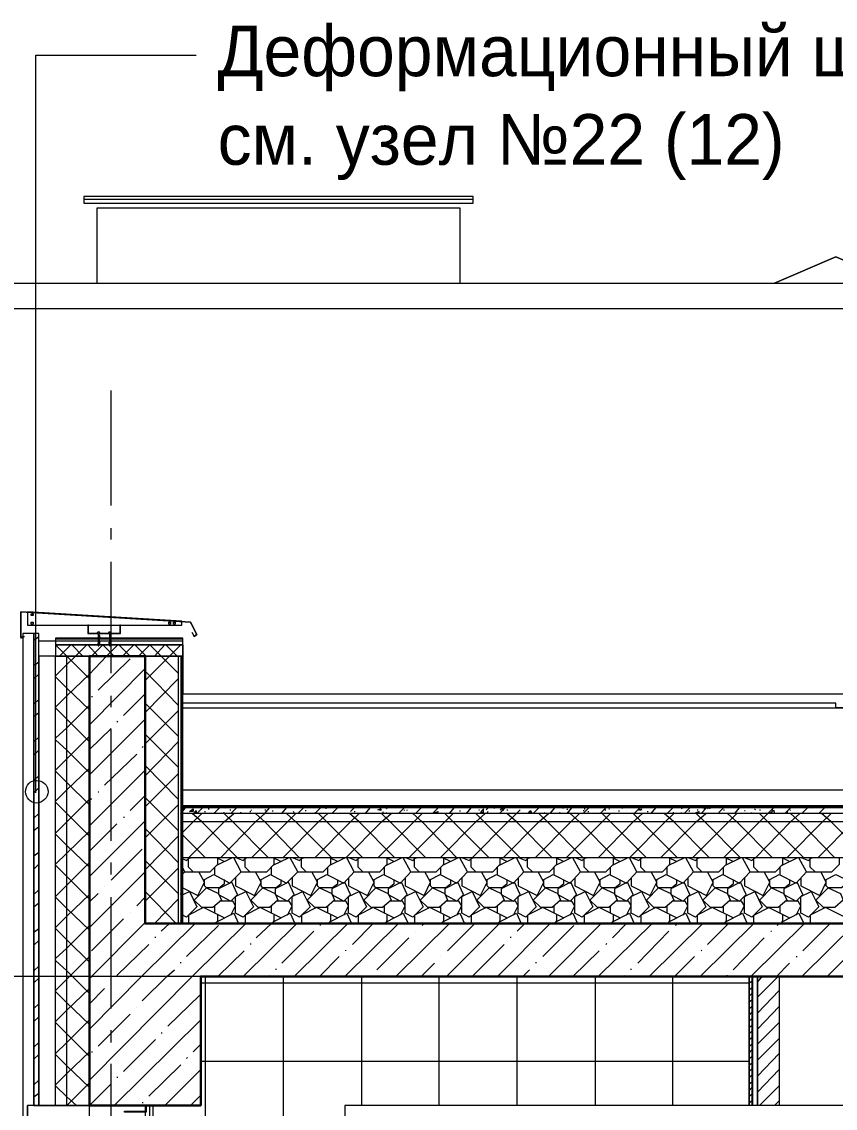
# Model space of a CAD drawing. Header units: millimetres. Extents: x 2294 to 908349, y -83289 to 219220.
# Drawn here: x 826923 to 830698, y 194831 to 199873 of the extents above; entities that cross this region are included whole.
import ezdxf

# ---------------------------------------------------------------- set-up
doc = ezdxf.new("R2010")
doc.units = ezdxf.units.MM
doc.layers.add('PDF _Геометрия', color=7, linetype='Continuous')
doc.layers.add('PDF _Текст', color=7, linetype='Continuous')

msp = doc.modelspace()

# ---------------------------------------------------------------- linework, layer by layer
at = {"layer": 'PDF _Геометрия', "lineweight": 9}
for points in [[(826988.6, 196295), (826988.6, 199717.9), (827731.8, 199717.9)], [(827211.6, 199040.3), (827211.6, 199031.6), (829017.1, 199031.6), (829017.1, 199049.1)], [(827211.6, 199049.1), (827211.6, 199031.6), (829017.1, 199031.6), (829017.1, 199040.3)], [(827272.8, 198660), (827272.8, 199009.7), (828846.6, 199009.7), (828955.9, 199009.7), (828955.9, 198660)], [(823128.5, 198542), (823128.5, 198660), (842708.8, 198660), (842708.8, 198542)], [(823128.5, 198660), (823128.5, 198542), (842708.8, 198542), (842708.8, 198660)], [(827670.6, 196981.3), (827670.6, 196754), (830796.3, 196754), (830796.3, 197672), (832077.2, 197672), (832077.2, 196754), (836050.9, 196754), (836050.9, 197519), (838136.2, 197519), (838136.2, 196754), (842647.6, 196754), (842647.6, 198542)], [(827338.4, 197628.3), (827338.4, 198161.7)], [(827338.4, 197470.9), (827338.4, 197523.4)], [(827338.4, 196850.2), (827338.4, 197366)], [(826979.9, 194843.6), (826979.9, 197033.8), (826927.4, 197033.8), (826927.4, 197016.3), (826927.4, 186166.1)], [(827277.2, 197025), (827281.5, 197025)], [(827329.6, 197025), (827334, 197025)], [(826979.9, 196928.9), (826979.9, 196998.8)], [(827670.6, 196998.8), (827080.5, 196998.8), (827001.8, 196998.8)], [(827277.2, 197011.9), (827080.5, 197011.9), (827080.5, 197007.6), (827080.5, 196998.8), (827080.5, 196981.3), (827670.6, 196981.3), (827670.6, 196998.8), (827670.6, 197007.6), (827670.6, 197011.9), (827334, 197011.9)], [(827670.6, 197007.6), (827080.5, 197007.6)], [(827277.2, 196981.3), (827281.5, 197007.6), (827281.5, 196981.3)], [(827277.2, 197007.6), (827285.9, 197007.6)], [(827277.2, 196981.3), (827277.2, 196981.3)], [(827281.5, 196981.3), (827281.5, 196981.3)], [(827329.6, 197011.9), (827285.9, 197011.9)], [(827329.6, 196981.3), (827334, 197007.6), (827334, 196981.3)], [(827329.6, 197007.6), (827334, 197007.6)], [(827329.6, 196981.3), (827329.6, 196981.3)], [(827334, 196981.3), (827334, 196981.3)], [(827080.5, 194843.6), (827080.5, 196928.9)], [(827132.9, 194843.6), (827132.9, 196928.9)], [(827648.8, 196928.9), (827648.8, 195687.3)], [(827661.9, 196928.9), (827661.9, 195687.3)], [(827666.2, 196928.9), (827666.2, 195687.3)], [(827338.4, 196692.8), (827338.4, 196745.3)], [(827670.6, 196754), (829095.7, 196754)], [(836016, 196710.3), (835954.7, 196710.3), (832173.3, 196710.3), (832173.3, 196688.4), (830700.1, 196688.4), (830700.1, 196710.3), (827670.6, 196710.3)], [(827670.6, 196688.4), (830761.3, 196688.4), (830761.3, 196264.4)], [(827338.4, 196072), (827338.4, 196587.9)], [(827670.6, 196308.1), (830761.3, 196308.1)], [(827338.4, 195914.7), (827338.4, 195971.5)], [(827338.4, 195293.9), (827338.4, 195809.8)], [(828217.1, 195442.5), (826691.4, 195442.5), (826656.4, 195442.5), (826656.4, 195752.9), (825830.2, 195752.9)], [(830315.4, 194843.6), (830315.4, 195442.5), (830311, 195442.5), (830297.9, 195442.5), (830297.9, 194843.6), (830297.9, 195442.5), (827753.7, 195442.5)], [(829930.7, 195442.5), (829725.3, 195442.5)], [(830311, 195442.5), (830311, 194843.6)], [(830315.4, 195442.5), (830337.3, 195442.5), (830337.3, 194843.6), (830337.3, 195442.5), (830437.8, 195442.5), (830437.8, 194843.6)], [(827338.4, 195136.5), (827338.4, 195193.4)], [(843919.8, 194843.6), (836553.7, 194843.6), (836396.3, 194533.3), (836085.9, 195154), (835932.9, 194843.6), (828426.9, 194843.6)], [(827338.4, 194515.8), (827338.4, 195036)], [(827237.8, 194843.6), (827495.8, 194843.6), (827495.8, 192054.6), (827237.8, 192054.6), (826949.3, 192054.6), (826949.3, 192063.3), (826949.3, 192133.3), (826949.3, 193449.1), (826949.3, 194764.9), (826949.3, 194843.6)], [(827500.1, 194843.6), (827500.1, 194817.4), (827500.1, 194813), (827399.6, 194813), (827399.6, 194817.4), (827500.1, 194817.4), (827495.8, 194817.4)], [(827530.7, 194843.6), (827530.7, 191433.8), (827670.6, 191433.8)], [(830044.4, 194843.6), (828422.5, 194843.6), (828422.5, 188749.7), (828732.9, 188592.3), (828112.1, 188286.3), (828422.5, 188128.9), (828422.5, 182034.9)], [(830026.9, 194843.6), (828422.5, 194843.6)]]:
    msp.add_lwpolyline(points, dxfattribs=at)
for points in [[(827211.6, 199049.1), (829017.1, 199049.1), (829017.1, 199062.2), (827211.6, 199062.2)], [(830416, 198660), (830700.1, 198782.4), (830988.6, 198660), (830700.1, 198782.4)], [(827666.2, 197090.6), (826949.3, 197134.3), (826949.3, 197073.1), (827666.2, 197073.1)], [(826975.5, 197121.2), (826975.5, 197116.9), (826971.2, 197116.9), (826966.8, 197116.9), (826966.8, 197121.2), (826966.8, 197125.6), (826971.2, 197125.6), (826975.5, 197125.6)], [(826975.5, 197081.9), (826975.5, 197077.5), (826971.2, 197077.5), (826966.8, 197077.5), (826966.8, 197081.9), (826966.8, 197086.3), (826971.2, 197086.3), (826975.5, 197086.3)], [(827613.8, 197081.9), (827613.8, 197077.5), (827609.4, 197077.5), (827605, 197077.5), (827605, 197081.9), (827605, 197086.3), (827609.4, 197086.3), (827613.8, 197086.3)], [(827635.6, 197081.9), (827635.6, 197077.5), (827631.3, 197077.5), (827626.9, 197077.5), (827626.9, 197081.9), (827626.9, 197086.3), (827631.3, 197086.3), (827635.6, 197086.3)], [(826979.9, 197033.8), (826979.9, 194843.6), (827001.8, 194843.6), (827001.8, 197033.8)], [(827281.5, 197042.5), (827277.2, 197038.2), (827272.8, 197038.2), (827272.8, 197033.8), (827277.2, 197033.8), (827277.2, 197025), (827277.2, 197007.6), (827277.2, 197003.2), (827277.2, 196998.8), (827277.2, 196994.4), (827277.2, 196990.1), (827277.2, 196985.7), (827277.2, 196981.3), (827277.2, 196977), (827281.5, 196977), (827281.5, 196981.3), (827285.9, 196981.3), (827285.9, 196985.7), (827285.9, 196990.1), (827285.9, 196994.4), (827285.9, 196998.8), (827281.5, 196998.8), (827281.5, 197003.2), (827285.9, 197003.2), (827281.5, 197003.2), (827281.5, 197007.6), (827285.9, 197007.6), (827285.9, 197025), (827281.5, 197025), (827281.5, 197033.8), (827285.9, 197033.8), (827285.9, 197038.2), (827281.5, 197038.2), (827281.5, 197042.5), (827281.5, 197038.2)], [(827329.6, 197042.5), (827329.6, 197038.2), (827325.3, 197038.2), (827325.3, 197033.8), (827329.6, 197033.8), (827329.6, 197025), (827329.6, 197007.6), (827329.6, 197003.2), (827329.6, 196998.8), (827329.6, 196994.4), (827329.6, 196990.1), (827325.3, 196990.1), (827329.6, 196990.1), (827329.6, 196985.7), (827325.3, 196985.7), (827329.6, 196981.3), (827329.6, 196977), (827334, 196977), (827334, 196981.3), (827338.4, 196985.7), (827334, 196985.7), (827334, 196990.1), (827338.4, 196990.1), (827334, 196990.1), (827334, 196994.4), (827338.4, 196994.4), (827334, 196994.4), (827334, 196998.8), (827338.4, 196998.8), (827334, 196998.8), (827334, 197003.2), (827334, 197007.6), (827334, 197025), (827334, 197033.8), (827338.4, 197033.8), (827338.4, 197038.2), (827334, 197038.2), (827334, 197042.5), (827334, 197038.2), (827329.6, 197038.2)], [(827080.5, 196928.9), (827670.6, 196928.9), (827670.6, 196981.3), (827080.5, 196981.3)], [(827001.8, 196928.9), (827001.8, 194843.6), (827080.5, 194843.6), (827132.9, 194843.6), (827237.8, 194843.6), (827237.8, 196928.9), (827132.9, 196928.9), (827080.5, 196928.9)], [(827670.6, 195687.3), (827670.6, 196928.9), (827666.2, 196928.9), (827661.9, 196928.9), (827648.8, 196928.9), (827495.8, 196928.9), (827495.8, 195687.3), (827648.8, 195687.3), (827661.9, 195687.3), (827666.2, 195687.3)], [(836024.7, 196233.8), (827661.9, 196233.8), (827661.9, 196229.4), (827661.9, 196225.1), (827661.9, 196198.8), (827661.9, 196159.5), (827661.9, 195993.4), (827661.9, 195687.3), (836024.7, 195687.3), (836024.7, 195993.4), (836024.7, 196159.5), (836024.7, 196198.8), (836024.7, 196225.1), (836024.7, 196229.4)], [(827530.7, 192054.6), (827517.6, 192054.6), (827517.6, 194843.6), (827530.7, 194843.6)]]:
    msp.add_lwpolyline(points, close=True, dxfattribs=at)
at = {"layer": 'PDF _Геометрия', "lineweight": 20}
for points in [[(827723.1, 197020.7), (827736.2, 197029.4), (827705.6, 197086.3), (826918.7, 197134.3), (826918.7, 197011.9), (826936.2, 197020.7), (826918.7, 197016.3), (826918.7, 197134.3), (827705.6, 197086.3), (827736.2, 197029.4), (827723.1, 197020.7), (827714.3, 197038.2)], [(827277.2, 197033.8), (827233.5, 197033.8), (827233.5, 197073.1), (827229.1, 197073.1), (827229.1, 197033.8)], [(827382.1, 197033.8), (827382.1, 197073.1), (827377.7, 197073.1), (827377.7, 197033.8), (827334, 197033.8)], [(827329.6, 197033.8), (827281.5, 197033.8)], [(826949.3, 194843.6), (826949.3, 194791.2), (827237.8, 194791.2), (827237.8, 194843.6)]]:
    msp.add_lwpolyline(points, close=True, dxfattribs=at)
at = {"layer": 'PDF _Геометрия', "color": 250, "lineweight": 9, "true_color": 0x1d1d1d}
for points in [[(826936.2, 197134.3), (826936.2, 197134.3)], [(827045.5, 197125.6), (827045.5, 197130)], [(827102.3, 197125.6), (827102.3, 197125.6)], [(827211.6, 197116.9), (827211.6, 197116.9)], [(827268.4, 197112.5), (827268.4, 197112.5)], [(827377.7, 197108.1), (827377.7, 197108.1)], [(827434.6, 197103.7), (827434.6, 197103.7)], [(827543.8, 197095), (827543.8, 197095)], [(827600.7, 197090.6), (827600.7, 197095)], [(827705.6, 197081.9), (827710, 197081.9)], [(826979.9, 197003.2), (827001.8, 197020.7)], [(827718.7, 197033.8), (827718.7, 197033.8)], [(827727.4, 197042.5), (827727.4, 197046.9)], [(827080.5, 196692.8), (827132.9, 196745.3), (827237.8, 196845.8), (827316.5, 196928.9), (827369, 196981.3)], [(827080.5, 196837.1), (827132.9, 196889.5), (827172.3, 196928.9), (827224.7, 196981.3)], [(827237.8, 196824), (827132.9, 196928.9), (827080.5, 196981.3)], [(827097.9, 196928.9), (827150.4, 196981.3)], [(827207.2, 196928.9), (827154.8, 196981.3)], [(827277.2, 196928.9), (827229.1, 196981.3)], [(827246.6, 196928.9), (827299, 196981.3), (827351.5, 196928.9)], [(827425.8, 196928.9), (827373.3, 196981.3)], [(827390.8, 196928.9), (827443.3, 196981.3)], [(827500.1, 196928.9), (827447.7, 196981.3)], [(827648.8, 196850.2), (827570.1, 196928.9), (827517.6, 196981.3), (827465.2, 196928.9)], [(827495.8, 196815.2), (827609.4, 196928.9), (827661.9, 196981.3)], [(827539.5, 196928.9), (827587.6, 196981.3)], [(827644.4, 196928.9), (827591.9, 196981.3)], [(827670.6, 196977), (827666.2, 196981.3)], [(827132.9, 196928.9), (827132.9, 196928.9)], [(827277.2, 196771.5), (827425.8, 196915.8)], [(826979.9, 196885.2), (827001.8, 196902.6)], [(827237.8, 196609.7), (827495.8, 196872)], [(826979.9, 196824), (827001.8, 196845.8)], [(827237.8, 196679.7), (827132.9, 196780.2), (827080.5, 196832.7)], [(827648.8, 196701.6), (827495.8, 196858.9)], [(827495.8, 196666.6), (827648.8, 196824)], [(826979.9, 196705.9), (827001.8, 196727.8)], [(827246.6, 196740.9), (827250.9, 196740.9)], [(827395.2, 196653.5), (827495.8, 196754)], [(826979.9, 196649.1), (827001.8, 196666.6)], [(827080.5, 196548.5), (827132.9, 196596.6), (827237.8, 196701.6)], [(827237.8, 196531.1), (827132.9, 196636), (827080.5, 196688.4)], [(827648.8, 196557.3), (827495.8, 196710.3)], [(827495.8, 196522.3), (827648.8, 196675.3)], [(827237.8, 196378.1), (827495.8, 196636)], [(827364.6, 196622.9), (827369, 196627.2)], [(827237.8, 196496.1), (827338.4, 196592.3)], [(827648.8, 196413), (827495.8, 196566)], [(826979.9, 196531.1), (827001.8, 196552.9)], [(827080.5, 196399.9), (827132.9, 196452.4), (827237.8, 196557.3)], [(827237.8, 196386.8), (827132.9, 196491.7), (827080.5, 196539.8)], [(827495.8, 196373.7), (827648.8, 196531.1)], [(826979.9, 196469.9), (827001.8, 196491.7)], [(827307.8, 196330), (827456.4, 196474.2)], [(827482.6, 196504.8), (827487, 196509.2)], [(827648.8, 196264.4), (827495.8, 196421.8)], [(826979.9, 196351.8), (827001.8, 196373.7)], [(827080.5, 196255.7), (827132.9, 196308.1), (827237.8, 196408.7)], [(827237.8, 196238.2), (827132.9, 196343.1), (827080.5, 196395.5)], [(827237.8, 196142), (827495.8, 196399.9)], [(827495.8, 196229.4), (827648.8, 196382.4)], [(826979.9, 196295), (827001.8, 196316.9)], [(827080.5, 196107), (827132.9, 196159.5), (827237.8, 196264.4)], [(827237.8, 196260), (827246.6, 196268.8)], [(827277.2, 196299.4), (827281.5, 196299.4)], [(827425.8, 196211.9), (827495.8, 196281.9)], [(827648.8, 196120.1), (827495.8, 196273.1)], [(827237.8, 196093.9), (827132.9, 196198.8), (827080.5, 196251.3)], [(827495.8, 196085.2), (827648.8, 196238.2)], [(827661.9, 196198.8), (827683.7, 196225.1)], [(827670.6, 196225.1), (827675, 196220.7)], [(827696.8, 196225.1), (827696.8, 196225.1)], [(827736.2, 196198.8), (827762.4, 196225.1)], [(827788.6, 196220.7), (827793, 196220.7)], [(827814.9, 196198.8), (827841.1, 196225.1)], [(827845.5, 195993.4), (828007.2, 196159.5), (828050.9, 196198.8), (828072.8, 196225.1)], [(827867.3, 196220.7), (827867.3, 196220.7)], [(827889.2, 196216.3), (827893.6, 196216.3)], [(827893.6, 196198.8), (827919.8, 196225.1)], [(827985.4, 196211.9), (827989.7, 196216.3)], [(827985.4, 196216.3), (827989.7, 196211.9)], [(828050.9, 196216.3), (828055.3, 196216.3)], [(828064.1, 196211.9), (828064.1, 196211.9)], [(828085.9, 196211.9), (828085.9, 196207.6)], [(828129.6, 196198.8), (828151.5, 196225.1)], [(828203.9, 196198.8), (828230.2, 196225.1)], [(828238.9, 196211.9), (828243.3, 196211.9)], [(828282.6, 196203.2), (828282.6, 196198.8), (828308.9, 196225.1)], [(828322, 196225.1), (828322, 196225.1)], [(828322, 196225.1), (828322, 196225.1)], [(828335.1, 196220.7), (828335.1, 196225.1)], [(828361.3, 196198.8), (828387.6, 196225.1)], [(828448.8, 196207.6), (828466.2, 196225.1)], [(828518.7, 196198.8), (828540.6, 196225.1)], [(828584.3, 196220.7), (828588.6, 196220.7)], [(828614.9, 196220.7), (828619.2, 196225.1)], [(828671.7, 196198.8), (828697.9, 196225.1)], [(828697.9, 196216.3), (828697.9, 196211.9)], [(828711, 196211.9), (828711, 196216.3)], [(828750.4, 196198.8), (828776.6, 196225.1)], [(828829.1, 196198.8), (828855.3, 196225.1)], [(828907.8, 196198.8), (828929.6, 196225.1)], [(828955.9, 196211.9), (828955.9, 196207.6)], [(828969, 195993.4), (828999.6, 195980.2), (829012.7, 195993.4), (829178.8, 196159.5), (829218.2, 196198.8), (829235.6, 196216.3)], [(828986.5, 196198.8), (829008.3, 196225.1)], [(829043.3, 196216.3), (829047.7, 196216.3)], [(829060.8, 196198.8), (829065.1, 196203.2), (829065.1, 196220.7), (829052, 196203.2), (829065.1, 196203.2)], [(829078.3, 196216.3), (829087, 196225.1)], [(829113.2, 196225.1), (829117.6, 196225.1)], [(829139.5, 196198.8), (829165.7, 196225.1)], [(829174.4, 196216.3), (829178.8, 196216.3)], [(829296.8, 196198.8), (829323.1, 196225.1)], [(829375.5, 196198.8), (829397.4, 196225.1)], [(829432.4, 196225.1), (829436.7, 196225.1)], [(829454.2, 196198.8), (829476.1, 196225.1)], [(829454.2, 196220.7), (829454.2, 196216.3)], [(829528.5, 196198.8), (829554.8, 196225.1)], [(829528.5, 196211.9), (829532.9, 196211.9)], [(829532.9, 196225.1), (829532.9, 196225.1)], [(829532.9, 196225.1), (829532.9, 196225.1)], [(829532.9, 196220.7), (829537.3, 196220.7)], [(829607.2, 196198.8), (829633.5, 196225.1)], [(829629.1, 196216.3), (829633.5, 196216.3)], [(829646.6, 196220.7), (829650.9, 196220.7)], [(829694.7, 196207.6), (829694.7, 196211.9)], [(829707.8, 196225.1), (829712.1, 196225.1)], [(829729.6, 196211.9), (829729.6, 196211.9)], [(829764.6, 196198.8), (829790.8, 196225.1)], [(829843.3, 196198.8), (829865.1, 196225.1)], [(829917.6, 196198.8), (829943.8, 196225.1)], [(829983.2, 196225.1), (829987.5, 196220.7)], [(829996.3, 196198.8), (830022.5, 196225.1)], [(830018.2, 196207.6), (830022.5, 196211.9)], [(830057.5, 196216.3), (830061.9, 196216.3)], [(830075, 196198.8), (830101.2, 196225.1)], [(830083.7, 196220.7), (830083.7, 196220.7)], [(830088.1, 196220.7), (830092.5, 196220.7)], [(830105.6, 196220.7), (830110, 196225.1)], [(830114.3, 196220.7), (830118.7, 196225.1)], [(830158, 196203.2), (830179.9, 196225.1)], [(830179.9, 195993.4), (830346, 196159.5), (830385.4, 196198.8), (830411.6, 196225.1)], [(830179.9, 196216.3), (830184.3, 196216.3)], [(830232.4, 196198.8), (830254.2, 196225.1)], [(830276.1, 196211.9), (830280.4, 196211.9)], [(830324.2, 196216.3), (830328.5, 196220.7)], [(830346, 196216.3), (830350.4, 196216.3)], [(830402.8, 196198.8), (830398.5, 196198.8), (830411.6, 196216.3), (830416, 196198.8)], [(830464.1, 196198.8), (830490.3, 196225.1)], [(830490.3, 196211.9), (830490.3, 196216.3)], [(830520.9, 196211.9), (830520.9, 196211.9)], [(830542.7, 196198.8), (830569, 196225.1)], [(830582.1, 196225.1), (830582.1, 196225.1)], [(830590.8, 196220.7), (830590.8, 196220.7)], [(830621.4, 196198.8), (830647.7, 196225.1)], [(826979.9, 196177), (827001.8, 196198.8)], [(827237.8, 195905.9), (827495.8, 196163.8)], [(827395.2, 196181.3), (827399.6, 196181.3)], [(827661.9, 196102.6), (827718.7, 196159.5), (827758, 196198.8)], [(827696.8, 195993.4), (827863, 196159.5), (827906.7, 196198.8)], [(827924.2, 195993.4), (827758, 196159.5), (827714.3, 196198.8)], [(827771.2, 196207.6), (827775.5, 196207.6)], [(827858.6, 196198.8), (827863, 196203.2), (827863, 196198.8), (827902.3, 196159.5), (828068.4, 195993.4)], [(827937.3, 196203.2), (827941.7, 196203.2)], [(827972.3, 196198.8), (827972.3, 196198.8)], [(827981, 196207.6), (827985.4, 196207.6)], [(827989.7, 195993.4), (828155.9, 196159.5), (828195.2, 196198.8)], [(828212.7, 195993.4), (828050.9, 196159.5), (828007.2, 196198.8)], [(828134, 195993.4), (828300.1, 196159.5), (828343.8, 196198.8)], [(828361.3, 195993.4), (828195.2, 196159.5), (828151.5, 196198.8)], [(828182.1, 196207.6), (828186.5, 196203.2)], [(828282.6, 195993.4), (828448.8, 196159.5), (828488.1, 196198.8)], [(828505.6, 195993.4), (828339.5, 196159.5), (828300.1, 196198.8)], [(828426.9, 195993.4), (828593, 196159.5), (828636.7, 196198.8)], [(828654.2, 195993.4), (828488.1, 196159.5), (828444.4, 196198.8)], [(828466.2, 196207.6), (828470.6, 196207.6)], [(828575.5, 195993.4), (828741.7, 196159.5), (828781, 196198.8)], [(828798.5, 195993.4), (828632.4, 196159.5), (828593, 196198.8)], [(828597.4, 196198.8), (828601.8, 196207.6)], [(828614.9, 196198.8), (828614.9, 196203.2)], [(828719.8, 195993.4), (828885.9, 196159.5), (828925.3, 196198.8)], [(828942.7, 195989), (828942.7, 195993.4), (828781, 196159.5), (828737.3, 196198.8)], [(828842.2, 196198.8), (828842.2, 196203.2), (828855.3, 196207.6), (828850.9, 196198.8)], [(828864.1, 195993.4), (829030.2, 196159.5), (829073.9, 196198.8)], [(829091.4, 195993.4), (828925.3, 196159.5), (828885.9, 196198.8)], [(828999.6, 196207.6), (828999.6, 196207.6)], [(829235.6, 195993.4), (829069.5, 196159.5), (829030.2, 196198.8)], [(829082.6, 196203.2), (829087, 196207.6)], [(829157, 195993.4), (829323.1, 196159.5), (829366.8, 196198.8)], [(829384.3, 195993.4), (829218.2, 196159.5), (829174.4, 196198.8)], [(829305.6, 195993.4), (829471.7, 196159.5), (829511, 196198.8)], [(829528.5, 195993.4), (829362.4, 196159.5), (829323.1, 196198.8)], [(829344.9, 196203.2), (829349.3, 196198.8)], [(829414.9, 196198.8), (829419.2, 196203.2), (829419.2, 196198.8)], [(829449.8, 195993.4), (829616, 196159.5), (829655.3, 196198.8)], [(829458.6, 196203.2), (829463, 196203.2)], [(829677.2, 195993.4), (829511, 196159.5), (829467.3, 196198.8)], [(829550.4, 196207.6), (829554.8, 196207.6)], [(829598.5, 195993.4), (829760.2, 196159.5), (829803.9, 196198.8)], [(829821.4, 195993.4), (829655.3, 196159.5), (829616, 196198.8)], [(829777.7, 195927.8), (829742.7, 195993.4), (829908.9, 196159.5), (829948.2, 196198.8)], [(829965.7, 195993.4), (829799.6, 196159.5), (829760.2, 196198.8)], [(829825.8, 196207.6), (829830.2, 196207.6)], [(829887, 195993.4), (830053.1, 196159.5), (830096.8, 196198.8)], [(830114.3, 195993.4), (829948.2, 196159.5), (829904.5, 196198.8)], [(829926.3, 196203.2), (829926.3, 196203.2)], [(829943.8, 196203.2), (829948.2, 196203.2)], [(829983.2, 196203.2), (829983.2, 196198.8)], [(830035.6, 195993.4), (830201.8, 196159.5), (830241.1, 196198.8)], [(830188.6, 195958.4), (830258.6, 195993.4), (830092.5, 196159.5), (830053.1, 196198.8), (830053.1, 196203.2), (830066.2, 196207.6), (830061.9, 196198.8)], [(830407.2, 195993.4), (830241.1, 196159.5), (830197.4, 196198.8)], [(830311, 196198.8), (830311, 196203.2)], [(830341.6, 195927.8), (830319.8, 195949.6), (830319.8, 195989), (830328.5, 195993.4), (830490.3, 196159.5), (830534, 196198.8)], [(830551.5, 195993.4), (830385.4, 196159.5), (830346, 196198.8)], [(830376.6, 196207.6), (830376.6, 196207.6)], [(830394.1, 196198.8), (830398.5, 196203.2)], [(830477.2, 196203.2), (830472.8, 196203.2), (830477.2, 196207.6)], [(830472.8, 195993.4), (830638.9, 196159.5), (830678.3, 196198.8)], [(830695.7, 195993.4), (830534, 196159.5), (830490.3, 196198.8)], [(830617.1, 195993.4), (830783.2, 196159.5), (830826.9, 196198.8)], [(830844.4, 195993.4), (830678.3, 196159.5), (830634.5, 196198.8)], [(826979.9, 196120.1), (827001.8, 196137.6)], [(827080.5, 195962.8), (827132.9, 196015.2), (827237.8, 196115.8)], [(827237.8, 196024), (827364.6, 196150.7)], [(827648.8, 195971.5), (827495.8, 196128.9)], [(827237.8, 195949.6), (827132.9, 196050.2), (827080.5, 196102.6)], [(827495.8, 195936.5), (827648.8, 196093.9)], [(827775.5, 195993.4), (827661.9, 196107)], [(826979.9, 196002.1), (827001.8, 196019.6)], [(827338.4, 195888.4), (827482.6, 196032.7)], [(826979.9, 195940.9), (827001.8, 195962.8)], [(827080.5, 195814.1), (827132.9, 195866.6), (827237.8, 195971.5)], [(827237.8, 195801), (827132.9, 195905.9), (827080.5, 195958.4)], [(827648.8, 195827.2), (827495.8, 195980.2)], [(827661.9, 195993.4), (827688.1, 195980.2), (827701.2, 195993.4)], [(827661.9, 195910.3), (827679.4, 195927.8), (827797.4, 195927.8), (827832.4, 195962.8), (827832.4, 195989)], [(827679.4, 195927.8), (827661.9, 195962.8)], [(827718.7, 195927.8), (827696.8, 195949.6), (827696.8, 195989), (827705.6, 195993.4)], [(827863, 195892.8), (827863, 195871), (827841.1, 195853.5), (827779.9, 195853.5), (827836.7, 195827.2), (827849.8, 195796.6), (827810.5, 195761.7), (827758, 195761.7), (827723.1, 195796.6), (827779.9, 195853.5), (827771.2, 195862.2), (827771.2, 195892.8), (827814.9, 195914.7), (827889.2, 195875.3), (827941.7, 195927.8), (828059.7, 195927.8), (828094.7, 195962.8), (828094.7, 195989)], [(827863, 195975.9), (827828, 195993.4)], [(827828, 195958.4), (827897.9, 195993.4)], [(827893.6, 195989), (827893.6, 195993.4)], [(827941.7, 195927.8), (827906.7, 195993.4)], [(827919.8, 195993.4), (827950.4, 195980.2), (827963.5, 195993.4)], [(827981, 195927.8), (827959.1, 195949.6), (827959.1, 195989), (827967.9, 195993.4)], [(828125.3, 195892.8), (828125.3, 195871), (828103.4, 195853.5), (828042.2, 195853.5), (828099, 195827.2), (828112.1, 195796.6), (828072.8, 195761.7), (828020.3, 195761.7), (827985.4, 195796.6), (828042.2, 195853.5), (828033.5, 195862.2), (828033.5, 195892.8), (828077.2, 195914.7), (828151.5, 195875.3), (828203.9, 195927.8), (828322, 195927.8), (828357, 195962.8), (828357, 195989)], [(828125.3, 195975.9), (828090.3, 195993.4)], [(828090.3, 195958.4), (828160.2, 195993.4)], [(828155.9, 195989), (828155.9, 195993.4)], [(828203.9, 195927.8), (828169, 195993.4)], [(828182.1, 195993.4), (828212.7, 195980.2), (828225.8, 195993.4)], [(828243.3, 195927.8), (828221.4, 195949.6), (828221.4, 195989), (828230.2, 195993.4)], [(828387.6, 195892.8), (828387.6, 195871), (828365.7, 195853.5), (828304.5, 195853.5), (828361.3, 195827.2), (828374.4, 195796.6), (828335.1, 195761.7), (828282.6, 195761.7), (828247.7, 195796.6), (828304.5, 195853.5), (828295.8, 195862.2), (828295.8, 195892.8), (828339.5, 195914.7), (828418.2, 195875.3), (828466.2, 195927.8), (828584.3, 195927.8), (828619.2, 195962.8), (828619.2, 195989)], [(828387.6, 195975.9), (828352.6, 195993.4)], [(828352.6, 195958.4), (828422.5, 195993.4)], [(828418.2, 195989), (828418.2, 195993.4)], [(828466.2, 195927.8), (828431.3, 195993.4)], [(828444.4, 195993.4), (828475, 195980.2), (828488.1, 195993.4)], [(828505.6, 195927.8), (828483.7, 195949.6), (828483.7, 195989), (828492.5, 195993.4)], [(828649.8, 195892.8), (828649.8, 195871), (828628, 195853.5), (828566.8, 195853.5), (828623.6, 195827.2), (828636.7, 195796.6), (828597.4, 195761.7), (828544.9, 195761.7), (828510, 195796.6), (828566.8, 195853.5), (828558, 195862.2), (828558, 195892.8), (828601.8, 195914.7), (828680.4, 195875.3), (828728.5, 195927.8), (828846.6, 195927.8), (828881.5, 195962.8), (828881.5, 195989)], [(828649.8, 195975.9), (828614.9, 195993.4)], [(828614.9, 195958.4), (828684.8, 195993.4)], [(828680.4, 195989), (828680.4, 195993.4)], [(828728.5, 195927.8), (828693.6, 195993.4)], [(828706.7, 195993.4), (828737.3, 195980.2), (828750.4, 195993.4)], [(828767.9, 195927.8), (828746, 195949.6), (828746, 195989), (828754.8, 195993.4)], [(828912.1, 195892.8), (828912.1, 195871), (828890.3, 195853.5), (828829.1, 195853.5), (828885.9, 195827.2), (828899, 195796.6), (828859.7, 195761.7), (828807.2, 195761.7), (828772.3, 195796.6), (828829.1, 195853.5), (828820.3, 195862.2), (828820.3, 195892.8), (828864.1, 195914.7), (828942.7, 195875.3), (828990.8, 195927.8), (829108.9, 195927.8), (829143.8, 195962.8), (829143.8, 195989)], [(828912.1, 195975.9), (828877.2, 195993.4)], [(828877.2, 195958.4), (828947.1, 195993.4)], [(828990.8, 195927.8), (828955.9, 195993.4)], [(829030.2, 195927.8), (829008.3, 195949.6), (829008.3, 195989), (829017.1, 195993.4)], [(829174.4, 195892.8), (829174.4, 195871), (829152.6, 195853.5), (829091.4, 195853.5), (829148.2, 195827.2), (829161.3, 195796.6), (829122, 195761.7), (829069.5, 195761.7), (829034.5, 195796.6), (829091.4, 195853.5), (829082.6, 195862.2), (829082.6, 195892.8), (829126.3, 195914.7), (829205, 195875.3), (829253.1, 195927.8), (829371.2, 195927.8), (829406.1, 195962.8), (829406.1, 195989)], [(829174.4, 195975.9), (829139.5, 195993.4)], [(829139.5, 195958.4), (829209.4, 195993.4)], [(829205, 195989), (829205, 195993.4)], [(829253.1, 195927.8), (829218.2, 195993.4)], [(829231.3, 195993.4), (829261.9, 195980.2), (829275, 195993.4)], [(829292.5, 195927.8), (829270.6, 195949.6), (829270.6, 195989), (829279.4, 195993.4)], [(829436.7, 195892.8), (829436.7, 195871), (829414.9, 195853.5), (829353.7, 195853.5), (829410.5, 195827.2), (829423.6, 195796.6), (829384.3, 195761.7), (829331.8, 195761.7), (829296.8, 195796.6), (829353.7, 195853.5), (829344.9, 195862.2), (829344.9, 195892.8), (829388.6, 195914.7), (829467.3, 195875.3), (829515.4, 195927.8), (829633.5, 195927.8), (829668.4, 195962.8), (829668.4, 195989)], [(829436.7, 195975.9), (829401.8, 195993.4)], [(829401.8, 195958.4), (829471.7, 195993.4)], [(829467.3, 195989), (829467.3, 195993.4)], [(829515.4, 195927.8), (829480.4, 195993.4)], [(829493.6, 195993.4), (829524.2, 195980.2), (829537.3, 195993.4)], [(829554.8, 195927.8), (829532.9, 195949.6), (829532.9, 195989), (829541.6, 195993.4)], [(829699, 195892.8), (829699, 195871), (829677.2, 195853.5), (829616, 195853.5), (829672.8, 195827.2), (829685.9, 195796.6), (829646.6, 195761.7), (829594.1, 195761.7), (829559.1, 195796.6), (829616, 195853.5), (829607.2, 195862.2), (829607.2, 195892.8), (829650.9, 195914.7), (829729.6, 195875.3), (829777.7, 195927.8), (829895.7, 195927.8), (829930.7, 195962.8), (829930.7, 195989)], [(829699, 195975.9), (829664.1, 195993.4)], [(829664.1, 195958.4), (829734, 195993.4)], [(829729.6, 195989), (829729.6, 195993.4)], [(829755.9, 195993.4), (829786.5, 195980.2), (829799.6, 195993.4)], [(829817.1, 195927.8), (829795.2, 195949.6), (829795.2, 195989), (829803.9, 195993.4)], [(829961.3, 195892.8), (829961.3, 195871), (829939.5, 195853.5), (829878.3, 195853.5), (829935.1, 195827.2), (829948.2, 195796.6), (829908.9, 195761.7), (829856.4, 195761.7), (829821.4, 195796.6), (829878.3, 195853.5), (829869.5, 195862.2), (829869.5, 195892.8), (829913.2, 195914.7), (829991.9, 195875.3), (830040, 195927.8), (830158, 195927.8), (830193, 195962.8), (830193, 195989)], [(829961.3, 195975.9), (829926.3, 195993.4)], [(829926.3, 195958.4), (829996.3, 195993.4)], [(829991.9, 195989), (829991.9, 195993.4)], [(830040, 195927.8), (830005, 195993.4)], [(830018.2, 195993.4), (830048.8, 195980.2), (830061.9, 195993.4)], [(830079.4, 195927.8), (830057.5, 195949.6), (830057.5, 195989), (830066.2, 195993.4)], [(830223.6, 195892.8), (830223.6, 195871), (830201.8, 195853.5), (830140.6, 195853.5), (830197.4, 195827.2), (830210.5, 195796.6), (830171.2, 195761.7), (830118.7, 195761.7), (830083.7, 195796.6), (830140.6, 195853.5), (830131.8, 195862.2), (830131.8, 195892.8), (830175.5, 195914.7), (830254.2, 195875.3), (830302.3, 195927.8), (830420.3, 195927.8), (830455.3, 195962.8), (830455.3, 195989)], [(830223.6, 195975.9), (830188.6, 195993.4)], [(830254.2, 195989), (830254.2, 195993.4)], [(830302.3, 195927.8), (830267.3, 195993.4)], [(830280.4, 195993.4), (830311, 195980.2), (830324.2, 195993.4)], [(830485.9, 195892.8), (830485.9, 195871), (830464.1, 195853.5), (830402.8, 195853.5), (830459.7, 195827.2), (830472.8, 195796.6), (830433.5, 195761.7), (830381, 195761.7), (830346, 195796.6), (830402.8, 195853.5), (830394.1, 195862.2), (830394.1, 195892.8), (830437.8, 195914.7), (830516.5, 195875.3), (830564.6, 195927.8), (830682.6, 195927.8), (830717.6, 195962.8), (830717.6, 195989)], [(830485.9, 195975.9), (830450.9, 195993.4)], [(830450.9, 195958.4), (830520.9, 195993.4)], [(830516.5, 195989), (830516.5, 195993.4)], [(830564.6, 195927.8), (830529.6, 195993.4)], [(830542.7, 195993.4), (830573.3, 195980.2), (830586.5, 195993.4)], [(830603.9, 195927.8), (830582.1, 195949.6), (830582.1, 195989), (830590.8, 195993.4)], [(830748.2, 195892.8), (830748.2, 195871), (830726.3, 195853.5), (830665.1, 195853.5), (830722, 195827.2), (830735.1, 195796.6), (830695.7, 195761.7), (830643.3, 195761.7), (830608.3, 195796.6), (830665.1, 195853.5), (830656.4, 195862.2), (830656.4, 195892.8), (830700.1, 195914.7), (830778.8, 195875.3), (830826.9, 195927.8), (830944.9, 195927.8), (830979.9, 195962.8), (830979.9, 195989)], [(827237.8, 195669.9), (827255.3, 195687.3), (827495.8, 195927.8)], [(827495.8, 195792.3), (827648.8, 195945.3)], [(827661.9, 195857.8), (827740.6, 195818.5), (827771.2, 195879.7), (827744.9, 195927.8)], [(827819.2, 195914.7), (827819.2, 195949.6)], [(827915.4, 195901.6), (827915.4, 195862.2), (828002.9, 195818.5), (828033.5, 195879.7), (828007.2, 195927.8)], [(828081.5, 195914.7), (828081.5, 195949.6)], [(828177.7, 195901.6), (828177.7, 195862.2), (828265.1, 195818.5), (828295.8, 195879.7), (828269.5, 195927.8)], [(828343.8, 195914.7), (828343.8, 195949.6)], [(828440, 195901.6), (828440, 195862.2), (828527.4, 195818.5), (828558, 195879.7), (828531.8, 195927.8)], [(828606.1, 195914.7), (828606.1, 195949.6)], [(828702.3, 195901.6), (828702.3, 195862.2), (828789.7, 195818.5), (828820.3, 195879.7), (828794.1, 195927.8)], [(828868.4, 195914.7), (828868.4, 195949.6)], [(828964.6, 195901.6), (828964.6, 195862.2), (829052, 195818.5), (829082.6, 195879.7), (829056.4, 195927.8)], [(829130.7, 195914.7), (829130.7, 195949.6)], [(829226.9, 195901.6), (829226.9, 195862.2), (829314.3, 195818.5), (829344.9, 195879.7), (829318.7, 195927.8)], [(829393, 195914.7), (829393, 195949.6)], [(829489.2, 195901.6), (829489.2, 195862.2), (829576.6, 195818.5), (829607.2, 195879.7), (829581, 195927.8)], [(829655.3, 195914.7), (829655.3, 195949.6)], [(829751.5, 195901.6), (829751.5, 195862.2), (829838.9, 195818.5), (829869.5, 195879.7), (829843.3, 195927.8)], [(829917.6, 195914.7), (829917.6, 195949.6)], [(830013.8, 195901.6), (830013.8, 195862.2), (830101.2, 195818.5), (830131.8, 195879.7), (830105.6, 195927.8)], [(830179.9, 195914.7), (830179.9, 195949.6)], [(830276.1, 195901.6), (830276.1, 195862.2), (830363.5, 195818.5), (830394.1, 195879.7), (830367.9, 195927.8)], [(830442.2, 195914.7), (830442.2, 195949.6)], [(830538.4, 195901.6), (830538.4, 195862.2), (830625.8, 195818.5), (830656.4, 195879.7), (830630.2, 195927.8)], [(827307.8, 195857.8), (827307.8, 195857.8)], [(826979.9, 195822.9), (827001.8, 195844.7)], [(827080.5, 195669.9), (827132.9, 195722.3), (827237.8, 195822.9)], [(827237.8, 195656.7), (827132.9, 195757.3), (827080.5, 195809.8)], [(827237.8, 195787.9), (827277.2, 195827.2)], [(827456.4, 195770.4), (827495.8, 195809.8)], [(827640, 195687.3), (827495.8, 195836)], [(827661.9, 195818.5), (827701.2, 195836), (827736.2, 195766), (827688.1, 195717.9), (827661.9, 195731.1)], [(827661.9, 195822.9), (827661.9, 195827.2)], [(827661.9, 195822.9), (827661.9, 195822.9)], [(826979.9, 195766), (827001.8, 195783.5)], [(827539.5, 195687.3), (827648.8, 195801)], [(827863, 195713.6), (827766.8, 195761.7), (827696.8, 195726.7), (827696.8, 195687.3)], [(827819.2, 195735.4), (827819.2, 195770.4)], [(827893.6, 195726.7), (827915.4, 195770.4), (827902.3, 195792.3), (827845.5, 195792.3)], [(828125.3, 195713.6), (828029.1, 195761.7), (827959.1, 195726.7), (827959.1, 195687.3)], [(828081.5, 195735.4), (828081.5, 195770.4)], [(828155.9, 195726.7), (828177.7, 195770.4), (828164.6, 195792.3), (828107.8, 195792.3)], [(828387.6, 195713.6), (828291.4, 195761.7), (828221.4, 195726.7), (828221.4, 195687.3)], [(828343.8, 195735.4), (828343.8, 195770.4)], [(828418.2, 195726.7), (828440, 195770.4), (828426.9, 195792.3), (828370.1, 195792.3)], [(828649.8, 195713.6), (828553.7, 195761.7), (828483.7, 195726.7), (828483.7, 195687.3)], [(828606.1, 195735.4), (828606.1, 195770.4)], [(828680.4, 195726.7), (828702.3, 195770.4), (828689.2, 195792.3), (828632.4, 195792.3)], [(828912.1, 195713.6), (828816, 195761.7), (828746, 195726.7), (828746, 195687.3)], [(828868.4, 195735.4), (828868.4, 195770.4)], [(828942.7, 195726.7), (828964.6, 195770.4), (828951.5, 195792.3), (828894.7, 195792.3)], [(829174.4, 195713.6), (829078.3, 195761.7), (829008.3, 195726.7), (829008.3, 195687.3)], [(829130.7, 195735.4), (829130.7, 195770.4)], [(829205, 195726.7), (829226.9, 195770.4), (829213.8, 195792.3), (829157, 195792.3)], [(829436.7, 195713.6), (829340.6, 195761.7), (829270.6, 195726.7), (829270.6, 195687.3)], [(829393, 195735.4), (829393, 195770.4)], [(829467.3, 195726.7), (829489.2, 195770.4), (829476.1, 195792.3), (829419.2, 195792.3)], [(829699, 195713.6), (829602.9, 195761.7), (829532.9, 195726.7), (829532.9, 195687.3)], [(829655.3, 195735.4), (829655.3, 195770.4)], [(829729.6, 195726.7), (829751.5, 195770.4), (829738.4, 195792.3), (829681.5, 195792.3)], [(829961.3, 195713.6), (829865.1, 195761.7), (829795.2, 195726.7), (829795.2, 195687.3)], [(829917.6, 195735.4), (829917.6, 195770.4)], [(829991.9, 195726.7), (830013.8, 195770.4), (830000.7, 195792.3), (829943.8, 195792.3)], [(830223.6, 195713.6), (830127.4, 195761.7), (830057.5, 195726.7), (830057.5, 195687.3)], [(830070.6, 195442.5), (830319.8, 195687.3), (830319.8, 195726.7), (830389.7, 195761.7), (830485.9, 195713.6)], [(830179.9, 195735.4), (830179.9, 195770.4)], [(830254.2, 195726.7), (830276.1, 195770.4), (830263, 195792.3), (830206.1, 195792.3)], [(830442.2, 195735.4), (830442.2, 195770.4)], [(830516.5, 195726.7), (830538.4, 195770.4), (830525.3, 195792.3), (830468.4, 195792.3)], [(830748.2, 195713.6), (830652, 195761.7), (830582.1, 195726.7), (830582.1, 195687.3)], [(827246.6, 195560.6), (827373.3, 195687.3), (827395.2, 195709.2)], [(827425.8, 195739.8), (827425.8, 195739.8)], [(827819.2, 195687.3), (827832.4, 195700.5), (827832.4, 195726.7)], [(827828, 195696.1), (827906.7, 195735.4), (827928.5, 195687.3)], [(828085.9, 195687.3), (828094.7, 195700.5), (828094.7, 195726.7)], [(828090.3, 195696.1), (828169, 195735.4), (828190.8, 195687.3)], [(828348.2, 195687.3), (828357, 195700.5), (828357, 195726.7)], [(828352.6, 195696.1), (828431.3, 195735.4), (828453.1, 195687.3)], [(828610.5, 195687.3), (828619.2, 195700.5), (828619.2, 195726.7)], [(828614.9, 195696.1), (828693.6, 195735.4), (828715.4, 195687.3)], [(828872.8, 195687.3), (828881.5, 195700.5), (828881.5, 195726.7)], [(828877.2, 195696.1), (828955.9, 195735.4), (828977.7, 195687.3)], [(829135.1, 195687.3), (829143.8, 195700.5), (829143.8, 195726.7)], [(829139.5, 195696.1), (829218.2, 195735.4), (829240, 195687.3)], [(829397.4, 195687.3), (829406.1, 195700.5), (829406.1, 195726.7)], [(829401.8, 195696.1), (829480.4, 195735.4), (829502.3, 195687.3)], [(829659.7, 195687.3), (829668.4, 195700.5), (829668.4, 195726.7)], [(829664.1, 195696.1), (829742.7, 195735.4), (829764.6, 195687.3)], [(829922, 195687.3), (829930.7, 195700.5), (829930.7, 195726.7)], [(829926.3, 195696.1), (830005, 195735.4), (830026.9, 195687.3)], [(830184.3, 195687.3), (830193, 195700.5), (830193, 195726.7)], [(830188.6, 195696.1), (830267.3, 195735.4), (830289.2, 195687.3)], [(830446.6, 195687.3), (830455.3, 195700.5), (830455.3, 195726.7)], [(830450.9, 195696.1), (830529.6, 195735.4), (830551.5, 195687.3)], [(826979.9, 195648), (827001.8, 195665.5)], [(827080.5, 195525.6), (827132.9, 195573.7), (827237.8, 195678.6)], [(827237.8, 195508.1), (827132.9, 195613), (827080.5, 195665.5)], [(827237.8, 195433.8), (827246.6, 195442.5), (827491.4, 195687.3), (827495.8, 195691.7), (827495.8, 195687.3)], [(827237.8, 195197.7), (827478.3, 195442.5), (827727.4, 195687.3)], [(827237.8, 194961.7), (827714.3, 195442.5), (827963.5, 195687.3)], [(827570.1, 195652.4), (827609.4, 195687.3)], [(827666.2, 195687.3), (827661.9, 195700.5)], [(827688.1, 195534.3), (827836.7, 195678.6)], [(827950.4, 195442.5), (828199.6, 195687.3)], [(828011.6, 195621.8), (828081.5, 195687.3)], [(828186.5, 195442.5), (828435.6, 195687.3)], [(828308.9, 195678.6), (828308.9, 195683)], [(828422.5, 195442.5), (828671.7, 195687.3)], [(828457.5, 195591.2), (828553.7, 195687.3)], [(828658.6, 195442.5), (828907.8, 195687.3)], [(828781, 195678.6), (828789.7, 195687.3)], [(828894.7, 195442.5), (829139.5, 195687.3)], [(828899, 195560.6), (829025.8, 195687.3)], [(829130.7, 195442.5), (829375.5, 195687.3)], [(829222.5, 195652.4), (829257.5, 195687.3)], [(829340.6, 195534.3), (829484.8, 195678.6)], [(829366.8, 195442.5), (829611.6, 195687.3)], [(829598.5, 195442.5), (829847.7, 195687.3)], [(829664.1, 195621.8), (829729.6, 195687.3)], [(829834.5, 195442.5), (830083.7, 195687.3)], [(829956.9, 195678.6), (829961.3, 195683)], [(830105.6, 195591.2), (830201.8, 195687.3)], [(830306.7, 195442.5), (830555.9, 195687.3)], [(830429.1, 195678.6), (830437.8, 195687.3)], [(830542.7, 195442.5), (830791.9, 195687.3)], [(830547.1, 195560.6), (830673.9, 195687.3)], [(826979.9, 195586.8), (827001.8, 195608.7)], [(827543.8, 195621.8), (827543.8, 195626.1)], [(828129.6, 195503.7), (828278.3, 195652.4)], [(828571.2, 195473.1), (828719.8, 195621.8)], [(828750.4, 195652.4), (828750.4, 195652.4)], [(829191.9, 195621.8), (829191.9, 195626.1)], [(829782.1, 195503.7), (829926.3, 195652.4)], [(830223.6, 195473.1), (830367.9, 195621.8)], [(830398.5, 195652.4), (830402.8, 195652.4)], [(827364.6, 195446.9), (827513.2, 195591.2)], [(827832.4, 195442.5), (827954.8, 195560.6)], [(827985.4, 195591.2), (827985.4, 195595.5)], [(828426.9, 195560.6), (828426.9, 195564.9)], [(829017.1, 195446.9), (829161.3, 195591.2)], [(829480.4, 195442.5), (829602.9, 195560.6)], [(829633.5, 195591.2), (829637.8, 195595.5)], [(830075, 195560.6), (830079.4, 195564.9)], [(830665.1, 195446.9), (830809.4, 195591.2)], [(827080.5, 195377), (827132.9, 195429.4), (827237.8, 195534.3)], [(827237.8, 195363.9), (827132.9, 195468.8), (827080.5, 195516.9)], [(827661.9, 195503.7), (827661.9, 195508.1)], [(828304.5, 195442.5), (828396.3, 195534.3)], [(828776.6, 195442.5), (828837.8, 195503.7)], [(828868.4, 195534.3), (828868.4, 195534.3)], [(829310, 195503.7), (829310, 195508.1)], [(829952.6, 195442.5), (830044.4, 195534.3)], [(830424.7, 195442.5), (830485.9, 195503.7)], [(830516.5, 195534.3), (830520.9, 195534.3)], [(826979.9, 195468.8), (827001.8, 195490.6)], [(827482.6, 195328.9), (827596.3, 195442.5), (827631.3, 195473.1)], [(828103.4, 195473.1), (828103.4, 195477.5)], [(829248.8, 195442.5), (829279.4, 195473.1)], [(829751.5, 195473.1), (829751.5, 195477.5)], [(826979.9, 195411.9), (827001.8, 195433.8)], [(827338.4, 195416.3), (827338.4, 195416.3)], [(828068.4, 195442.5), (828072.8, 195446.9)], [(828544.9, 195446.9), (828544.9, 195446.9)], [(829716.5, 195442.5), (829720.9, 195446.9)], [(830193, 195446.9), (830197.4, 195446.9)], [(830337.3, 195416.3), (830359.1, 195442.5)], [(830337.3, 195346.4), (830433.5, 195442.5)], [(827080.5, 195232.7), (827132.9, 195285.2), (827237.8, 195385.7)], [(827237.8, 195219.6), (827132.9, 195320.1), (827080.5, 195372.6)], [(827237.8, 195315.8), (827307.8, 195385.7)], [(827600.7, 195210.8), (827749.3, 195355.1)], [(830337.3, 195272), (830437.8, 195377)], [(826979.9, 195293.9), (827001.8, 195315.8)], [(830337.3, 195197.7), (830437.8, 195302.6)], [(826979.9, 195232.7), (827001.8, 195254.6)], [(827277.2, 195119), (827425.8, 195267.7)], [(827456.4, 195298.3), (827456.4, 195298.3)], [(827080.5, 195084.1), (827132.9, 195136.5), (827237.8, 195241.4)], [(827237.8, 195071), (827132.9, 195175.9), (827080.5, 195228.3)], [(827351.5, 194843.6), (827753.7, 195241.4)], [(830337.3, 195127.8), (830437.8, 195228.3)], [(827395.2, 195001), (827543.8, 195149.6)], [(827570.1, 195180.2), (827574.4, 195180.2)], [(830337.3, 195053.5), (830437.8, 195154)], [(826979.9, 195114.7), (827001.8, 195136.5)], [(827718.7, 195092.8), (827753.7, 195127.8)], [(826979.9, 195057.8), (827001.8, 195079.7)], [(827080.5, 194939.8), (827132.9, 194992.3), (827237.8, 195092.8)], [(827237.8, 194926.7), (827132.9, 195027.2), (827080.5, 195079.7)], [(827246.6, 195092.8), (827250.9, 195092.8)], [(827688.1, 195062.2), (827692.5, 195066.6)], [(830337.3, 194979.2), (830437.8, 195084.1)], [(827513.2, 194887.3), (827661.9, 195031.6)], [(827587.6, 194843.6), (827753.7, 195009.8)], [(830337.3, 194904.8), (830437.8, 195009.8)], [(826979.9, 194939.8), (827001.8, 194961.7)], [(827132.9, 194843.6), (827237.8, 194948.6)], [(827364.6, 194974.8), (827369, 194974.8)], [(826979.9, 194883), (827001.8, 194900.5)], [(827176.6, 194843.6), (827132.9, 194883), (827080.5, 194935.4)], [(827237.8, 194843.6), (827338.4, 194944.2)], [(830346, 194843.6), (830437.8, 194935.4)], [(827482.6, 194856.7), (827487, 194856.7)], [(827705.6, 194843.6), (827753.7, 194891.7)], [(830416, 194843.6), (830437.8, 194865.5)], [(827132.9, 194843.6), (827132.9, 194843.6)]]:
    msp.add_lwpolyline(points, dxfattribs=at)
at = {"layer": 'PDF _Геометрия', "lineweight": 30}
msp.add_lwpolyline([(843543.8, 195687.3), (827495.8, 195687.3), (827495.8, 196928.9), (827237.8, 196928.9), (827237.8, 195687.3), (827237.8, 195442.5), (827237.8, 194843.6), (827753.7, 194843.6), (827753.7, 195442.5), (843543.8, 195442.5)], dxfattribs=at)
at = {"layer": 'PDF _Геометрия', "lineweight": 20}
for points in [[(836024.7, 196229.4), (827661.9, 196229.4)], [(836024.7, 196225.1), (827661.9, 196225.1)], [(836024.7, 196198.8), (827661.9, 196198.8)], [(836024.7, 196159.5), (827661.9, 196159.5)], [(836024.7, 195993.4), (827661.9, 195993.4)]]:
    msp.add_lwpolyline(points, dxfattribs=at)
at = {"layer": 'PDF _Геометрия', "color": 250, "lineweight": 9, "true_color": 0x1d1d1d}
for points in [[(827718.7, 196207.6), (827701.2, 196207.6), (827718.7, 196220.7)], [(827731.8, 196211.9), (827731.8, 196203.2), (827723.1, 196203.2)], [(828588.6, 196220.7), (828588.6, 196211.9), (828575.5, 196216.3)], [(829152.6, 196225.1), (829157, 196211.9), (829143.8, 196216.3)], [(829283.7, 196211.9), (829288.1, 196203.2), (829275, 196203.2)], [(829799.6, 196220.7), (829795.2, 196211.9), (829786.5, 196216.3)], [(827836.7, 195849.1), (827836.7, 195822.9), (827893.6, 195792.3), (827924.2, 195822.9), (827897.9, 195879.7)], [(828099, 195849.1), (828099, 195822.9), (828155.9, 195792.3), (828186.5, 195822.9), (828160.2, 195879.7)], [(828361.3, 195849.1), (828361.3, 195822.9), (828418.2, 195792.3), (828448.8, 195822.9), (828422.5, 195879.7)], [(828623.6, 195849.1), (828623.6, 195822.9), (828680.4, 195792.3), (828711, 195822.9), (828684.8, 195879.7)], [(828885.9, 195849.1), (828885.9, 195822.9), (828942.7, 195792.3), (828973.3, 195822.9), (828947.1, 195879.7)], [(829148.2, 195849.1), (829148.2, 195822.9), (829205, 195792.3), (829235.6, 195822.9), (829209.4, 195879.7)], [(829410.5, 195849.1), (829410.5, 195822.9), (829467.3, 195792.3), (829497.9, 195822.9), (829471.7, 195879.7)], [(829672.8, 195849.1), (829672.8, 195822.9), (829729.6, 195792.3), (829760.2, 195822.9), (829734, 195879.7)], [(829935.1, 195849.1), (829935.1, 195822.9), (829991.9, 195792.3), (830022.5, 195822.9), (829996.3, 195879.7)], [(830197.4, 195849.1), (830197.4, 195822.9), (830254.2, 195792.3), (830284.8, 195822.9), (830258.6, 195879.7)], [(830459.7, 195849.1), (830459.7, 195822.9), (830516.5, 195792.3), (830547.1, 195822.9), (830520.9, 195879.7)], [(827915.4, 195735.4), (827915.4, 195814.1), (827963.5, 195836), (827998.5, 195766), (827950.4, 195717.9)], [(828177.7, 195735.4), (828177.7, 195814.1), (828225.8, 195836), (828260.8, 195766), (828212.7, 195717.9)], [(828440, 195735.4), (828440, 195814.1), (828488.1, 195836), (828523.1, 195766), (828475, 195717.9)], [(828702.3, 195735.4), (828702.3, 195814.1), (828750.4, 195836), (828785.4, 195766), (828737.3, 195717.9)], [(828964.6, 195735.4), (828964.6, 195814.1), (829012.7, 195836), (829047.7, 195766), (828999.6, 195717.9)], [(829226.9, 195735.4), (829226.9, 195814.1), (829275, 195836), (829310, 195766), (829261.9, 195717.9)], [(829489.2, 195735.4), (829489.2, 195814.1), (829537.3, 195836), (829572.3, 195766), (829524.2, 195717.9)], [(829751.5, 195735.4), (829751.5, 195814.1), (829799.6, 195836), (829834.5, 195766), (829786.5, 195717.9)], [(830013.8, 195735.4), (830013.8, 195814.1), (830061.9, 195836), (830096.8, 195766), (830048.8, 195717.9)], [(830276.1, 195735.4), (830276.1, 195814.1), (830324.2, 195836), (830359.1, 195766), (830311, 195717.9)], [(830538.4, 195735.4), (830538.4, 195814.1), (830586.5, 195836), (830621.4, 195766), (830573.3, 195717.9)]]:
    msp.add_lwpolyline(points, close=True, dxfattribs=at)
at = {"layer": 'PDF _Геометрия', "color": 250, "lineweight": 9, "true_color": 0x262626}
for points in [[(827753.7, 195411.9), (830297.9, 195411.9)], [(827775.5, 191433.8), (827775.5, 195442.5)], [(828138.4, 191433.8), (828138.4, 195442.5)], [(828501.2, 194843.6), (828501.2, 195442.5)], [(828859.7, 194843.6), (828859.7, 195442.5)], [(829222.5, 194843.6), (829222.5, 195442.5)], [(829585.4, 194843.6), (829585.4, 195442.5)], [(829943.8, 194843.6), (829943.8, 195442.5)], [(827753.7, 195049.1), (830297.9, 195049.1)]]:
    msp.add_lwpolyline(points, dxfattribs=at)
at = {"layer": 'PDF _Геометрия', "color": 252, "lineweight": 9, "true_color": 0x878787}
for points in [[(830297.9, 195438.2), (830302.3, 195442.5)], [(830297.9, 195411.9), (830311, 195420.7)], [(830297.9, 195381.3), (830311, 195390.1)], [(830297.9, 195350.7), (830311, 195363.9)], [(830297.9, 195324.5), (830311, 195333.2)], [(830297.9, 195293.9), (830311, 195302.6)], [(830297.9, 195263.3), (830311, 195276.4)], [(830297.9, 195237.1), (830311, 195245.8)], [(830297.9, 195206.5), (830311, 195215.2)], [(830297.9, 195175.9), (830311, 195189)], [(830297.9, 195149.6), (830311, 195158.4)], [(830297.9, 195119), (830311, 195127.8)], [(830297.9, 195088.4), (830311, 195101.6)], [(830297.9, 195062.2), (830311, 195071)], [(830297.9, 195031.6), (830311, 195040.4)], [(830297.9, 195001), (830311, 195014.1)], [(830297.9, 194974.8), (830311, 194983.5)], [(830297.9, 194944.2), (830311, 194952.9)], [(830297.9, 194913.6), (830311, 194926.7)], [(830297.9, 194887.3), (830311, 194896.1)], [(830297.9, 194856.7), (830311, 194865.5)]]:
    msp.add_lwpolyline(points, dxfattribs=at)
at = {"layer": 'PDF _Геометрия', "lineweight": 9}
for points in [[(826940.6, 196299.4), (826940.6, 196330), (826962.4, 196351.8), (826993, 196351.8)], [(826940.6, 196299.4), (826940.6, 196330), (826962.4, 196351.8), (826993, 196351.8)], [(826993, 196351.8), (827019.3, 196351.8), (827045.5, 196330), (827045.5, 196299.4)], [(826993, 196351.8), (827019.3, 196351.8), (827045.5, 196330), (827045.5, 196299.4)], [(826993, 196246.9), (826962.4, 196246.9), (826940.6, 196273.1), (826940.6, 196299.4)], [(826993, 196246.9), (826962.4, 196246.9), (826940.6, 196273.1), (826940.6, 196299.4)], [(827045.5, 196299.4), (827045.5, 196273.1), (827019.3, 196246.9), (826993, 196246.9)], [(827045.5, 196299.4), (827045.5, 196273.1), (827019.3, 196246.9), (826993, 196246.9)]]:
    msp.add_open_spline(points, degree=3, dxfattribs=at)

# ---------------------------------------------------------------- texts
at = {"layer": 'PDF _Текст', "char_height": 235.287, "attachment_point": 4, "style": ''}
for s, insert in [('Деформационный шов ДШ-5', (827832.1, 199702.5)), ('см. узел №22 (12)', (827832.1, 199291.5))]:
    msp.add_mtext(s, dxfattribs=dict(at, insert=insert))

doc.saveas('drawing.dxf')
